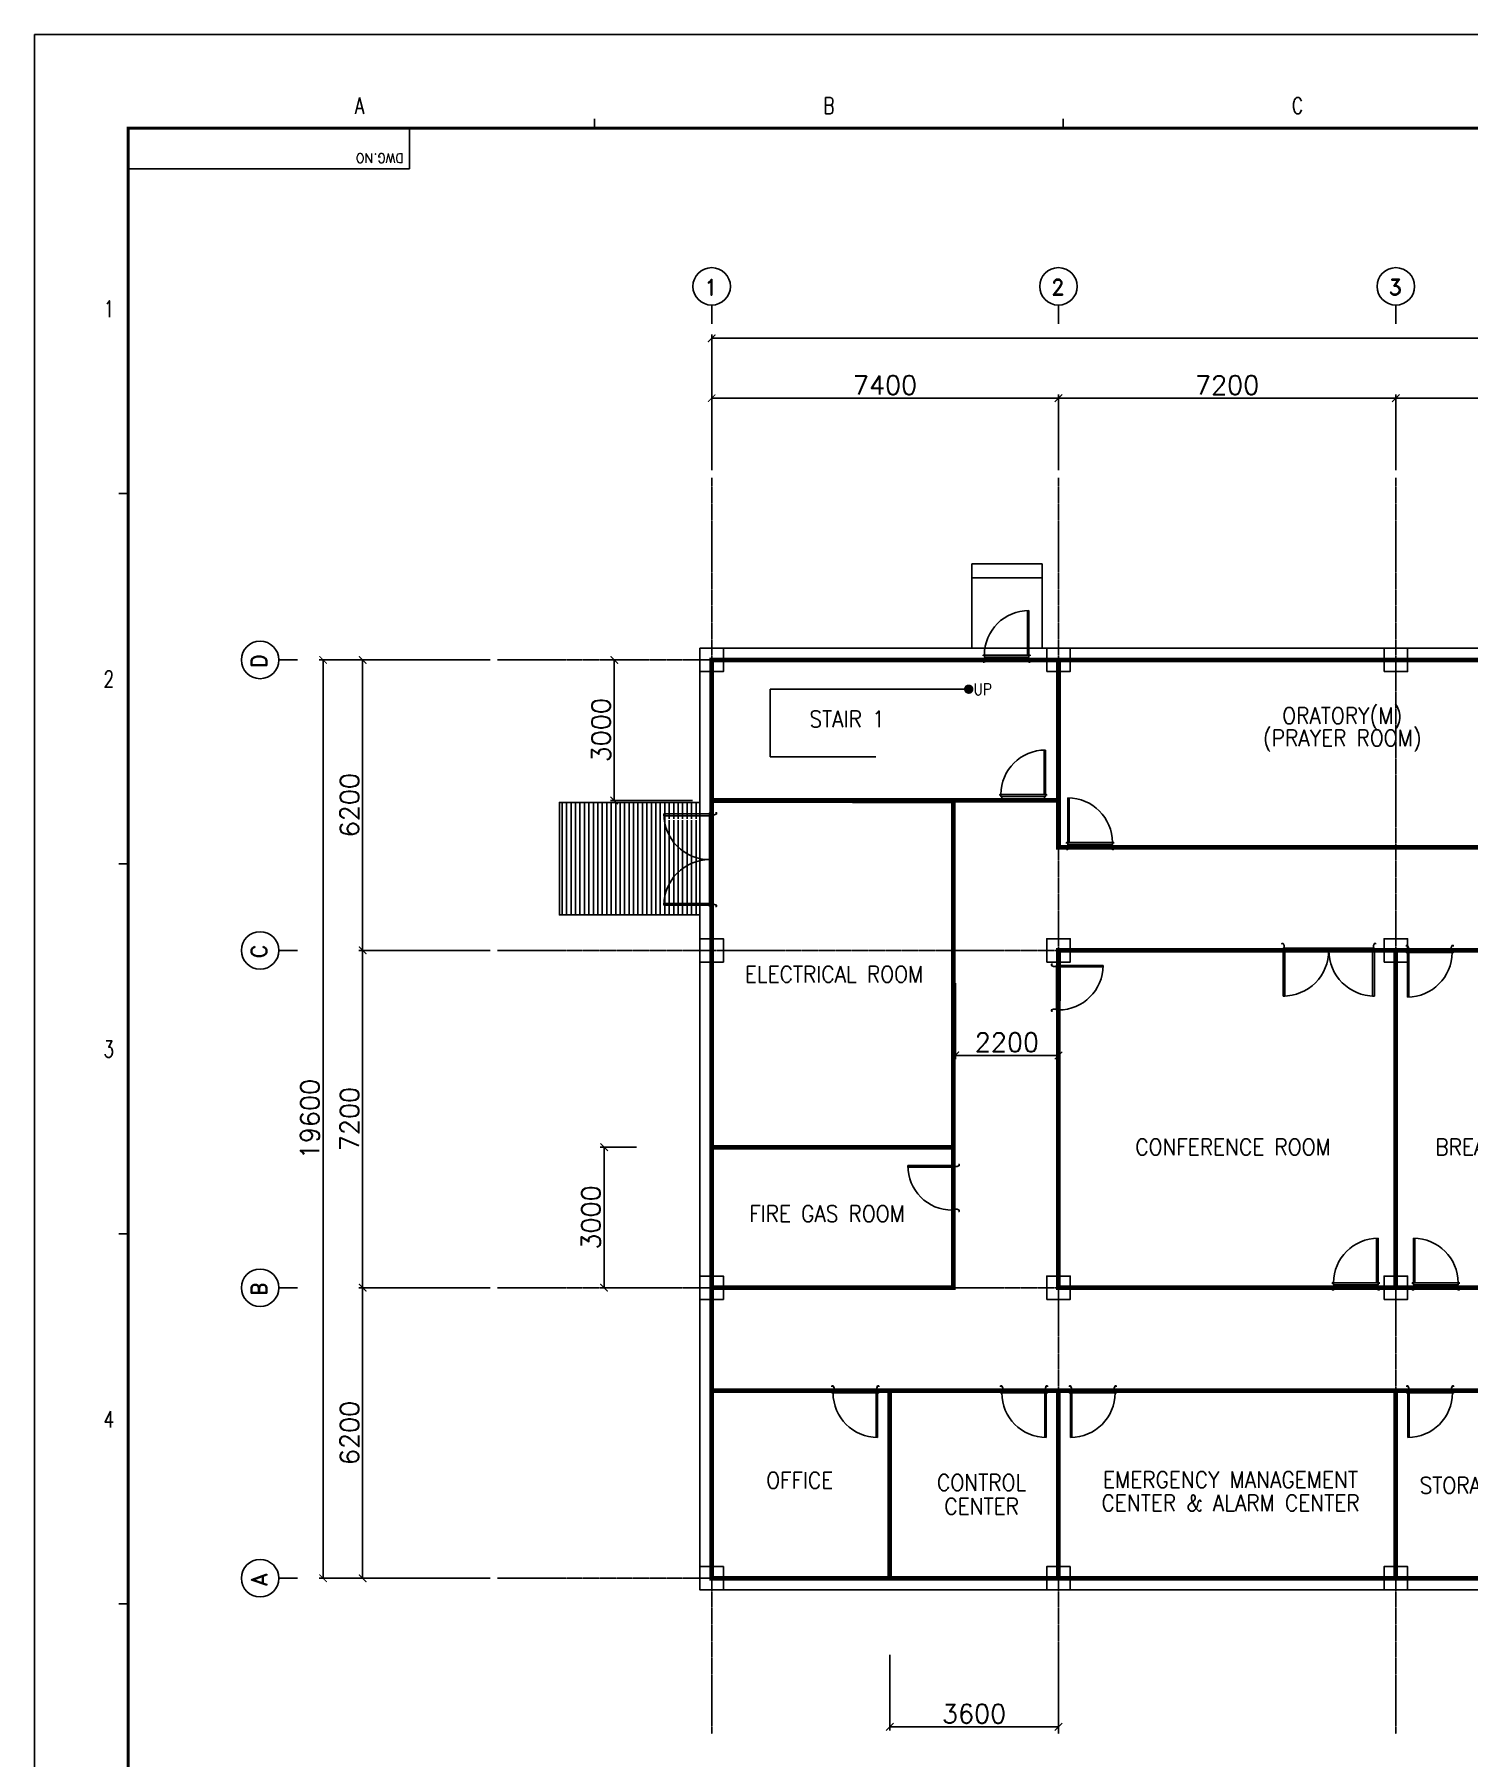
# Model space of a CAD drawing. Header units: millimetres. Extents: x -987 to 170303, y -109752 to 296645.
# Drawn here: x -987 to 29617, y -63617 to -26840 of the extents above; entities that cross this region are included whole.
import ezdxf
from ezdxf.enums import TextEntityAlignment as Align

# ---------------------------------------------------------------- set-up
doc = ezdxf.new("R2010")
doc.units = ezdxf.units.MM
doc.linetypes.add('AXES', pattern=[50.8, 31.75, -6.35, 6.35, -6.35])
doc.linetypes.add('CENTER', pattern=[2, 1.25, -0.25, 0.25, -0.25])
doc.layers.add('0 외형선', color=3, linetype='Continuous', lineweight=25)
doc.layers.add('TEXT', color=7, linetype='Continuous', lineweight=15)
for name, color, linetype in [('4ELE', 4, 'Continuous'), ('8FIN', 8, 'Continuous'), ('Center Line', 1, 'CENTER'), ('COL', 2, 'Continuous'), ('dim', 7, 'Continuous'), ('DOOR', 4, 'Continuous'), ('G', 3, 'Continuous'), ('LED', 7, 'Continuous'), ('stair', 4, 'Continuous'), ('SYM', 7, 'Continuous'), ('TITLEBOX', 7, 'Continuous')]:
    doc.layers.add(name, color=color, linetype=linetype)
doc.styles.add('ROMAND', font='romand')
doc.styles.add('RomanS', font='romans.shx')
doc.styles.add('TBOX', font='romans.shx')
doc.dimstyles.new('HYUNDAI', dxfattribs={"dimscale": 120, "dimtxt": 3, "dimasz": 3, "dimexe": 1, "dimexo": 2, "dimgap": 1, "dimtad": 1, "dimdec": 0, "dimdsep": 46, "dimtxsty": 'RomanS', "dimcen": 0, "dimclrd": 256, "dimclre": 256, "dimclrt": 3, "dimadec": 0, "dimazin": 0, "dimtfac": 1, "dimtdec": 0, "dimtix": 1, "dimtmove": 2, "dimatfit": 3, "dimfxl": 1, "dimtvp": 1, "dimtolj": 1, "dimarcsym": 0})

# ---------------------------------------------------------------- blocks, each defined once
blk = doc.blocks.new('_ArchTick')
at = {"color": 0, "linetype": 'ByBlock', "const_width": 0.15}
blk.add_lwpolyline([(-0.5, -0.5), (0.5, 0.5)], dxfattribs=at)
blk = doc.blocks.new('*D104')
at = {"layer": 'Defpoints', "color": 0}
for p in [(5172, -40190), (8897, -40190), (8897, -59790)]:
    blk.add_point(p, dxfattribs=at)
at = {"layer": 'dim', "lineweight": -2}
for p, q in [((8737, -40190), (5092, -40190)), ((5172, -59790), (5172, -40190)), ((8737, -59790), (5092, -59790))]:
    blk.add_line(p, q, dxfattribs=at)
at = {"layer": 'dim', "lineweight": -2, "xscale": 160, "yscale": 160, "zscale": 160}
for p, rotation in [((5172, -40190), 90), ((5172, -59790), 270)]:
    blk.add_blockref('_ArchTick', p, dxfattribs=dict(at, rotation=rotation))
at = {"layer": 'dim', "color": 0, "insert": (4892, -49990), "char_height": 400, "attachment_point": 5, "rotation": 90, "style": 'RomanS', "bg_fill": 3, "box_fill_scale": 1.1, "bg_fill_color": 257, "bg_fill_transparency": 0}
blk.add_mtext('\\A1;19600', dxfattribs=at)
blk = doc.blocks.new('*D105')
at = {"layer": 'Defpoints', "color": 0}
for p in [(6017, -40190), (8897, -40190), (8897, -46390)]:
    blk.add_point(p, dxfattribs=at)
at = {"layer": 'dim', "lineweight": -2}
for p, q in [((8737, -40190), (5937, -40190)), ((6017, -46390), (6017, -40190)), ((8737, -46390), (5937, -46390))]:
    blk.add_line(p, q, dxfattribs=at)
at = {"layer": 'dim', "lineweight": -2, "xscale": 160, "yscale": 160, "zscale": 160}
for p, rotation in [((6017, -40190), 90), ((6017, -46390), 270)]:
    blk.add_blockref('_ArchTick', p, dxfattribs=dict(at, rotation=rotation))
at = {"layer": 'dim', "color": 0, "insert": (5737, -43290), "char_height": 400, "attachment_point": 5, "rotation": 90, "style": 'RomanS', "bg_fill": 3, "box_fill_scale": 1.1, "bg_fill_color": 257, "bg_fill_transparency": 0}
blk.add_mtext('\\A1;6200', dxfattribs=at)
blk = doc.blocks.new('*D106')
at = {"layer": 'Defpoints', "color": 0}
for p in [(20865, -34603), (13465, -36302), (20865, -36302)]:
    blk.add_point(p, dxfattribs=at)
at = {"layer": 'dim', "lineweight": -2}
for p, q in [((13465, -36142), (13465, -34523)), ((20865, -36142), (20865, -34523)), ((13465, -34603), (20865, -34603))]:
    blk.add_line(p, q, dxfattribs=at)
at = {"layer": 'dim', "lineweight": -2, "xscale": 160, "yscale": 160, "zscale": 160, "rotation": 180}
blk.add_blockref('_ArchTick', (13465, -34603), dxfattribs=at)
at = {"layer": 'dim', "lineweight": -2, "xscale": 160, "yscale": 160, "zscale": 160}
blk.add_blockref('_ArchTick', (20865, -34603), dxfattribs=at)
at = {"layer": 'dim', "color": 0, "insert": (17165, -34323), "char_height": 400, "attachment_point": 5, "style": 'RomanS', "bg_fill": 3, "box_fill_scale": 1.1, "bg_fill_color": 257, "bg_fill_transparency": 0}
blk.add_mtext('\\A1;7400', dxfattribs=at)
blk = doc.blocks.new('주열')
at = {"layer": 'SYM'}
blk.add_line((0, 600), (0, 0), dxfattribs=at)
blk.add_circle((0, 1200), 600, dxfattribs=at)
blk = doc.blocks.new('*D107')
at = {"layer": 'Defpoints', "color": 0}
for p in [(64265, -33324), (13465, -36302), (64265, -36302)]:
    blk.add_point(p, dxfattribs=at)
at = {"layer": 'dim', "lineweight": -2}
for p, q in [((13465, -36142), (13465, -33244)), ((13465, -33324), (64265, -33324)), ((64265, -36142), (64265, -33244))]:
    blk.add_line(p, q, dxfattribs=at)
at = {"layer": 'dim', "lineweight": -2, "xscale": 160, "yscale": 160, "zscale": 160, "rotation": 180}
blk.add_blockref('_ArchTick', (13465, -33324), dxfattribs=at)
at = {"layer": 'dim', "lineweight": -2, "xscale": 160, "yscale": 160, "zscale": 160}
blk.add_blockref('_ArchTick', (64265, -33324), dxfattribs=at)
at = {"layer": 'dim', "color": 0, "insert": (38865, -33044), "char_height": 400, "attachment_point": 5, "style": 'RomanS', "bg_fill": 3, "box_fill_scale": 1.1, "bg_fill_color": 257, "bg_fill_transparency": 0}
blk.add_mtext('\\A1;50800', dxfattribs=at)
blk = doc.blocks.new('*D108')
at = {"layer": 'Defpoints', "color": 0}
for p in [(28065, -34603), (20865, -36302), (28065, -36302)]:
    blk.add_point(p, dxfattribs=at)
at = {"layer": 'dim', "lineweight": -2}
for p, q in [((20865, -36142), (20865, -34523)), ((28065, -36142), (28065, -34523)), ((20865, -34603), (28065, -34603))]:
    blk.add_line(p, q, dxfattribs=at)
at = {"layer": 'dim', "lineweight": -2, "xscale": 160, "yscale": 160, "zscale": 160, "rotation": 180}
blk.add_blockref('_ArchTick', (20865, -34603), dxfattribs=at)
at = {"layer": 'dim', "lineweight": -2, "xscale": 160, "yscale": 160, "zscale": 160}
blk.add_blockref('_ArchTick', (28065, -34603), dxfattribs=at)
at = {"layer": 'dim', "color": 0, "insert": (24465, -34323), "char_height": 400, "attachment_point": 5, "style": 'RomanS', "bg_fill": 3, "box_fill_scale": 1.1, "bg_fill_color": 257, "bg_fill_transparency": 0}
blk.add_mtext('\\A1;7200', dxfattribs=at)
blk = doc.blocks.new('*D109')
at = {"layer": 'Defpoints', "color": 0}
for p in [(35265, -34603), (28065, -36302), (35265, -36302)]:
    blk.add_point(p, dxfattribs=at)
at = {"layer": 'dim', "lineweight": -2}
for p, q in [((28065, -36142), (28065, -34523)), ((35265, -36142), (35265, -34523)), ((28065, -34603), (35265, -34603))]:
    blk.add_line(p, q, dxfattribs=at)
at = {"layer": 'dim', "lineweight": -2, "xscale": 160, "yscale": 160, "zscale": 160, "rotation": 180}
blk.add_blockref('_ArchTick', (28065, -34603), dxfattribs=at)
at = {"layer": 'dim', "lineweight": -2, "xscale": 160, "yscale": 160, "zscale": 160}
blk.add_blockref('_ArchTick', (35265, -34603), dxfattribs=at)
at = {"layer": 'dim', "color": 0, "insert": (31665, -34323), "char_height": 400, "attachment_point": 5, "style": 'RomanS', "bg_fill": 3, "box_fill_scale": 1.1, "bg_fill_color": 257, "bg_fill_transparency": 0}
blk.add_mtext('\\A1;7200', dxfattribs=at)
blk = doc.blocks.new('*D113')
at = {"layer": 'Defpoints', "color": 0}
for p in [(6017, -46390), (8897, -46390), (8897, -53590)]:
    blk.add_point(p, dxfattribs=at)
at = {"layer": 'dim', "lineweight": -2}
for p, q in [((8737, -46390), (5937, -46390)), ((6017, -53590), (6017, -46390)), ((8737, -53590), (5937, -53590))]:
    blk.add_line(p, q, dxfattribs=at)
at = {"layer": 'dim', "lineweight": -2, "xscale": 160, "yscale": 160, "zscale": 160}
for p, rotation in [((6017, -46390), 90), ((6017, -53590), 270)]:
    blk.add_blockref('_ArchTick', p, dxfattribs=dict(at, rotation=rotation))
at = {"layer": 'dim', "color": 0, "insert": (5737, -49990), "char_height": 400, "attachment_point": 5, "rotation": 90, "style": 'RomanS', "bg_fill": 3, "box_fill_scale": 1.1, "bg_fill_color": 257, "bg_fill_transparency": 0}
blk.add_mtext('\\A1;7200', dxfattribs=at)
blk = doc.blocks.new('*D115')
at = {"layer": 'Defpoints', "color": 0}
for p in [(6017, -53590), (8897, -53590), (8897, -59790)]:
    blk.add_point(p, dxfattribs=at)
at = {"layer": 'dim', "lineweight": -2}
for p, q in [((8737, -53590), (5937, -53590)), ((6017, -59790), (6017, -53590)), ((8737, -59790), (5937, -59790))]:
    blk.add_line(p, q, dxfattribs=at)
at = {"layer": 'dim', "lineweight": -2, "xscale": 160, "yscale": 160, "zscale": 160}
for p, rotation in [((6017, -53590), 90), ((6017, -59790), 270)]:
    blk.add_blockref('_ArchTick', p, dxfattribs=dict(at, rotation=rotation))
at = {"layer": 'dim', "color": 0, "insert": (5737, -56690), "char_height": 400, "attachment_point": 5, "rotation": 90, "style": 'RomanS', "bg_fill": 3, "box_fill_scale": 1.1, "bg_fill_color": 257, "bg_fill_transparency": 0}
blk.add_mtext('\\A1;6200', dxfattribs=at)
blk = doc.blocks.new('SD1')
at = {"color": 8}
for p, q in [((-55, 200), (-975, 200)), ((-955, 155), (-45, 155))]:
    blk.add_line(p, q, dxfattribs=at)
for points in [[(-25, 1150), (-25, 200), (-55, 200), (-55, 1150)], [(-1000, 180), (-1000, 200), (-975, 200), (-975, 155), (-955, 155), (-955, 95), (-975, 50), (-1000, 50), (-1000, 70)], [(0, 180), (0, 200), (-25, 200), (-25, 155), (-45, 155), (-45, 95), (-25, 50), (0, 50), (0, 70)]]:
    blk.add_lwpolyline(points)
blk.add_arc((-25, 200), 950, 90, 180)
blk = doc.blocks.new('D2000')
at = {"color": 8}
for p, q in [((-45, -45), (-45, -1955)), ((0, -1935), (0, -65))]:
    blk.add_line(p, q, dxfattribs=at)
for points in [[(-25, 0), (0, 0), (0, -25), (-45, -25), (-45, -45), (-105, -45), (-150, -25), (-150, 0), (-130, 0)], [(975, -25), (0, -25), (0, -65), (975, -65), (975, -25)], [(-25, -2000), (0, -2000), (0, -1975), (-45, -1975), (-45, -1955), (-105, -1955), (-150, -1975), (-150, -2000), (-130, -2000)], [(975, -1975), (0, -1975), (0, -1935), (975, -1935), (975, -1975)]]:
    blk.add_lwpolyline(points)
at = {"ltscale": 0.2}
for centre, start, end in [((0, -25), 270, 0), ((0, -1975), 0, 90)]:
    blk.add_arc(centre, 975, start, end, dxfattribs=at)
blk = doc.blocks.new('*D196')
at = {"layer": 'Defpoints', "color": 0}
for p in [(18666, -46932), (20866, -46927), (20866, -48631)]:
    blk.add_point(p, dxfattribs=at)
at = {"layer": 'dim', "lineweight": -2}
for p, q in [((18666, -47092), (18666, -48711)), ((20866, -47087), (20866, -48711)), ((18666, -48631), (20866, -48631))]:
    blk.add_line(p, q, dxfattribs=at)
at = {"layer": 'dim', "lineweight": -2, "xscale": 160, "yscale": 160, "zscale": 160, "rotation": 180}
blk.add_blockref('_ArchTick', (18666, -48631), dxfattribs=at)
at = {"layer": 'dim', "lineweight": -2, "xscale": 160, "yscale": 160, "zscale": 160}
blk.add_blockref('_ArchTick', (20866, -48631), dxfattribs=at)
at = {"layer": 'dim', "color": 0, "insert": (19766, -48351), "char_height": 400, "attachment_point": 5, "style": 'RomanS', "bg_fill": 3, "box_fill_scale": 1.1, "bg_fill_color": 257, "bg_fill_transparency": 0}
blk.add_mtext('\\A1;2200', dxfattribs=at)
blk = doc.blocks.new('*D197')
at = {"layer": 'Defpoints', "color": 0}
for p in [(11386, -40190), (12237, -40190), (13215, -43190)]:
    blk.add_point(p, dxfattribs=at)
at = {"layer": 'dim', "lineweight": -2}
for p, q in [((12077, -40190), (11306, -40190)), ((11386, -43190), (11386, -40190)), ((13055, -43190), (11306, -43190))]:
    blk.add_line(p, q, dxfattribs=at)
at = {"layer": 'dim', "lineweight": -2, "xscale": 160, "yscale": 160, "zscale": 160}
for p, rotation in [((11386, -40190), 90), ((11386, -43190), 270)]:
    blk.add_blockref('_ArchTick', p, dxfattribs=dict(at, rotation=rotation))
at = {"layer": 'dim', "color": 0, "insert": (11106, -41690), "char_height": 400, "attachment_point": 5, "rotation": 90, "style": 'RomanS', "bg_fill": 3, "box_fill_scale": 1.1, "bg_fill_color": 257, "bg_fill_transparency": 0}
blk.add_mtext('\\A1;3000', dxfattribs=at)
blk = doc.blocks.new('*D205')
at = {"layer": 'Defpoints', "color": 0}
for p in [(11169, -50590), (12020, -50590), (12998, -53590)]:
    blk.add_point(p, dxfattribs=at)
at = {"layer": 'dim', "lineweight": -2}
for p, q in [((11860, -50590), (11089, -50590)), ((11169, -53590), (11169, -50590)), ((12838, -53590), (11089, -53590))]:
    blk.add_line(p, q, dxfattribs=at)
at = {"layer": 'dim', "lineweight": -2, "xscale": 160, "yscale": 160, "zscale": 160}
for p, rotation in [((11169, -50590), 90), ((11169, -53590), 270)]:
    blk.add_blockref('_ArchTick', p, dxfattribs=dict(at, rotation=rotation))
at = {"layer": 'dim', "color": 0, "insert": (10889, -52090), "char_height": 400, "attachment_point": 5, "rotation": 90, "style": 'RomanS', "bg_fill": 3, "box_fill_scale": 1.1, "bg_fill_color": 257, "bg_fill_transparency": 0}
blk.add_mtext('\\A1;3000', dxfattribs=at)
blk = doc.blocks.new('*D213')
at = {"layer": 'Defpoints', "color": 0}
for p in [(17265, -61264), (20865, -61258), (20865, -62962)]:
    blk.add_point(p, dxfattribs=at)
at = {"layer": 'dim', "lineweight": -2}
for p, q in [((17265, -61424), (17265, -63042)), ((20865, -61418), (20865, -63042)), ((17265, -62962), (20865, -62962))]:
    blk.add_line(p, q, dxfattribs=at)
at = {"layer": 'dim', "lineweight": -2, "xscale": 160, "yscale": 160, "zscale": 160, "rotation": 180}
blk.add_blockref('_ArchTick', (17265, -62962), dxfattribs=at)
at = {"layer": 'dim', "lineweight": -2, "xscale": 160, "yscale": 160, "zscale": 160}
blk.add_blockref('_ArchTick', (20865, -62962), dxfattribs=at)
at = {"layer": 'dim', "color": 0, "insert": (19065, -62682), "char_height": 400, "attachment_point": 5, "style": 'RomanS', "bg_fill": 3, "box_fill_scale": 1.1, "bg_fill_color": 257, "bg_fill_transparency": 0}
blk.add_mtext('\\A1;3600', dxfattribs=at)

msp = doc.modelspace()

# ---------------------------------------------------------------- hatches: boundary and pattern name
at = {"layer": '8FIN'}
h = msp.add_hatch(dxfattribs=at)
h.set_pattern_fill('ANSI31', color=256, scale=30, angle=225)
h.set_pattern_definition([(270, (45611.33, -19859.87), (95.25, -6e-14), [])])
h.paths.add_polyline_path([(10215.2, -45631.2), (13215.2, -45631.2), (13215.2, -45331.2), (13215.2, -44419.9, -0.3546044), (12510.7, -43611.2), (12510.2, -43611.2), (12510.2, -43581.2), (13215.2, -43581.2), (13215.2, -43231.2), (10215.2, -43231.2)])
h.paths.add_polyline_path([(13215.2, -44419.9), (13215.2, -43611.2), (12510.7, -43611.2, 0.3546044)])
h.paths.add_polyline_path([(12015.4, -44476.2), (11280.9, -44476.2), (11280.9, -44746.2), (12015.4, -44746.2)], flags=24)

# ---------------------------------------------------------------- linework, layer by layer
for p, q in [((18950.7, -40814.4), (14711.6, -40814.4)), ((14711.6, -42259.4), (14711.6, -40814.4)), ((16970.7, -42259.4), (14711.6, -42259.4))]:
    msp.add_line(p, q)
msp.add_lwpolyline([(16970.7, -42259.4, 0, 160, 0), (16490.7, -42259.4, 0, 0, 0), (16970.7, -42259.4, 0, 0, 0)], format="xyseb")
at = {"layer": '0 외형선', "linetype": 'Continuous'}
msp.add_lwpolyline([(13215.2, -39940.1), (64513.7, -39940.1), (64513.7, -60040.1), (13215.2, -60040.1)], close=True, dxfattribs=at)
at = {"layer": '0 외형선', "linetype": 'Continuous', "const_width": 100}
for points in [[(13465.2, -40190.1), (20865.2, -40190.1), (20866.6, -43190.1), (13465.2, -43190.1)], [(20866.6, -40190.1), (31667.4, -40190.1), (31667.4, -44190.1), (20866.6, -44190.1)], [(13465.2, -43190.1), (18621.6, -43202.5), (18621.6, -50590.1), (13465.2, -50590.1)], [(20866.6, -46390.1), (28065.2, -46390.1), (28065.2, -53590.1), (20865.2, -53590.1)], [(28065.2, -46390.1), (32665.2, -46390.1), (32665.2, -53590.1), (28063.7, -53590.1)], [(13465.2, -50590.1), (18620.2, -50590.1), (18620.2, -53590.1), (13465.2, -53590.1)], [(13465.2, -55790.1), (17265.2, -55790.1), (17265.2, -59790.1), (13465.2, -59790.1)], [(17265.2, -55790.1), (20865.2, -55790.1), (20865.2, -59790.1), (17265.2, -59790.1)], [(20865.2, -55790.1), (28065.2, -55790.1), (28065.2, -59790.1), (20865.2, -59790.1)], [(28065.2, -55790.1), (31663.7, -55790.1), (31663.7, -59790.1), (28065.2, -59790.1)]]:
    msp.add_lwpolyline(points, close=True, dxfattribs=at)
msp.add_lwpolyline([(13465.2, -53590.1), (13466.6, -55790.1)], dxfattribs=at)
at = {"layer": '4ELE'}
msp.add_line((19017.1, -38440.1), (20517.1, -38440.1), dxfattribs=at)
msp.add_lwpolyline([(19017.1, -39940.1), (19017.1, -38140.1), (20517.1, -38140.1), (20517.1, -39940.1)], dxfattribs=at)
at = {"layer": 'Center Line', "linetype": 'AXES'}
for p, q in [((13465.2, -36301.8), (13465.2, -63111.5)), ((8896.6, -46390.1), (67737.8, -46390.1))]:
    msp.add_line(p, q, dxfattribs=at)
at = {"layer": 'COL'}
for points in [[(13215.2, -40440.1), (13215.2, -39940.1), (13715.2, -39940.1), (13715.2, -40440.1)], [(20615.2, -40440.1), (20615.2, -39940.1), (21115.2, -39940.1), (21115.2, -40440.1)], [(27816.6, -40440.1), (27816.6, -39940.1), (28316.6, -39940.1), (28316.6, -40440.1)], [(13215.2, -46640.1), (13215.2, -46140.1), (13715.2, -46140.1), (13715.2, -46640.1)], [(20616.6, -46640.1), (20616.6, -46140.1), (21116.6, -46140.1), (21116.6, -46640.1)], [(27815.2, -46640.1), (27815.2, -46140.1), (28315.2, -46140.1), (28315.2, -46640.1)], [(13215.2, -53840.1), (13215.2, -53340.1), (13715.2, -53340.1), (13715.2, -53840.1)], [(20616.6, -53840.1), (20616.6, -53340.1), (21116.6, -53340.1), (21116.6, -53840.1)], [(27815.2, -53840.1), (27815.2, -53340.1), (28315.2, -53340.1), (28315.2, -53840.1)], [(13215.2, -60040.1), (13215.2, -59540.1), (13715.2, -59540.1), (13715.2, -60040.1)], [(20615.2, -60040.1), (20615.2, -59540.1), (21115.2, -59540.1), (21115.2, -60040.1)], [(27815.2, -60040.1), (27815.2, -59540.1), (28315.2, -59540.1), (28315.2, -60040.1)]]:
    msp.add_lwpolyline(points, close=True, dxfattribs=at)
at = {"layer": 'LED', "const_width": 100}
msp.add_lwpolyline([(18939.3, -40765.7, -1), (18962.2, -40863.1, -1)], format="xyb", close=True, dxfattribs=at)
at = {"layer": 'stair'}
msp.add_lwpolyline([(13215.2, -43231.2), (13215.2, -43231.2), (10215.2, -43231.2), (10215.2, -45631.2), (13215.2, -45631.2), (13215.2, -43231.2)], dxfattribs=at)
at = {"layer": 'TITLEBOX', "color": 4, "linetype": 'Continuous'}
for p, q in [((10963.2, -28840.1), (10963.2, -28640.1)), ((10963.2, -28840.1), (10963.2, -28640.1)), ((20963.2, -28840.1), (20963.2, -28640.1)), ((20963.2, -28840.1), (20963.2, -28640.1)), ((1013.2, -36640.1), (813.2, -36640.1)), ((1013.2, -44540.1), (813.2, -44540.1)), ((1013.2, -52440.1), (813.2, -52440.1)), ((1013.2, -60340.1), (813.2, -60340.1))]:
    msp.add_line(p, q, dxfattribs=at)
at = {"layer": 'TITLEBOX', "color": 7}
msp.add_lwpolyline([(-986.8, -26840.1), (83113.2, -26840.1), (83113.2, -86240.1), (-986.8, -86240.1)], close=True, dxfattribs=at)
at = {"layer": 'TITLEBOX', "color": 4, "const_width": 70}
msp.add_lwpolyline([(1013.2, -28840.1), (81039.2, -28840.1), (81039.2, -83931.5), (1013.2, -83931.5)], close=True, dxfattribs=at)
at = {"layer": 'TITLEBOX'}
msp.add_lwpolyline([(1013.2, -29706), (7013.2, -29706), (7013.2, -28840.1)], dxfattribs=at)

# ---------------------------------------------------------------- block references
at = {"layer": 'DOOR'}
for p in [(20260.5, -40285.1), (20612.4, -43262.6), (27711.4, -53685.1)]:
    msp.add_blockref('SD1', p, dxfattribs=at)
at = {"layer": 'DOOR', "xscale": -1}
for name, p, rotation in [('SD1', (21040.5, -44285.1), 359.9999999999998), ('D2000', (25634.9, -46390.1), 89.9999999999997), ('SD1', (20666.6, -46686.3), 269.9999999999998), ('SD1', (28418.9, -53685.1), 359.9999999999998), ('SD1', (17031.4, -55635.1), 179.9999999999999), ('SD1', (20631.4, -55635.1), 179.9999999999999)]:
    msp.add_blockref(name, p, dxfattribs=dict(at, rotation=rotation))
at = {"layer": 'DOOR'}
for name, p, rotation in [('D2000', (13420.2, -45452.8), 180.0000000000001), ('SD1', (28289.6, -46235.1), 180.0000000000001), ('SD1', (18800.2, -50959.4), 90.00000000000024), ('SD1', (21098.9, -55635.1), 180), ('SD1', (28297.4, -55635.1), 180)]:
    msp.add_blockref(name, p, dxfattribs=dict(at, rotation=rotation))
at = {"layer": 'SYM', "xscale": -0.6666666666666666, "yscale": 0.6666666666666666, "zscale": 0.6666666666666666, "rotation": 359.9999999999999}
msp.add_blockref('주열', (13465.2, -33017.1), dxfattribs=at)

# ---------------------------------------------------------------- texts
at = {"layer": 'G', "color": 3, "style": 'RomanS', "width": 0.9}
for s, p in [('ORATORY(M)', (26923.7, -41403.9)), ('STAIR 1', (16355.3, -41451.8)), ('(PRAYER ROOM)', (26923.7, -41880.3)), ('ELECTRICAL ROOM', (16076.1, -46898.4)), ('CONFERENCE ROOM', (24591.1, -50586)), ('BREAK ROOM', (30293.3, -50586)), ('FIRE GAS ROOM', (15927.5, -52010.8)), ('OFFICE', (15344.1, -57699.7)), ('CONTROL', (19226.8, -57747.5)), ('EMERGENCY MANAGEMENT', (24538.5, -57688.1)), ('STORAGE-1', (29808.9, -57806.9)), ('CENTER', (19226.8, -58255.6)), ('CENTER & ALARM CENTER', (24538.5, -58182.1))]:
    msp.add_text(s, height=350, dxfattribs=at).set_placement(p, align=Align.MIDDLE)
at = {"layer": 'SYM', "style": 'ROMAND'}
for s, p in [('1', (13309.6, -32401.3)), ('2', (20709.6, -32401.3)), ('3', (27909.6, -32401.3))]:
    msp.add_text(s, height=336.4, dxfattribs=at).set_placement(p)
for s, p in [('D', (3972.5, -40365.9)), ('C', (3972.5, -46565.9)), ('B', (3972.5, -53765.9)), ('A', (3972.5, -59965.9))]:
    msp.add_text(s, height=336.4, rotation=90, dxfattribs=at).set_placement(p)
at = {"layer": 'TEXT', "color": 0, "linetype": 'Continuous', "style": 'RomanS', "width": 0.85}
msp.add_text('UP', height=250, dxfattribs=at).set_placement((19053.4, -40943.2))
at = {"layer": 'TITLEBOX', "color": 4, "linetype": 'Continuous', "style": 'TBOX', "width": 0.75}
for s, p in [('A', (5850.2, -28533.5)), ('B', (15850.2, -28533.5)), ('C', (25850.2, -28533.5)), ('1', (487.3, -32873.3)), ('2', (487.3, -40773.3)), ('3', (487.3, -48673.3)), ('4', (487.3, -56573.3))]:
    msp.add_text(s, height=350, dxfattribs=at).set_placement(p)
at = {"layer": 'TITLEBOX', "style": 'ROMAND'}
msp.add_text('DWG.NO', height=200, rotation=180, dxfattribs=at).set_placement((6897.7, -29380.3))

# ---------------------------------------------------------------- next in the draw order: dimensions: what is measured, and where the dimension line sits
at = {"layer": 'dim'}
dim = msp.add_linear_dim(base=(20865.2, -34603.5), p1=(13465.2, -36301.8), p2=(20865.2, -36301.8), dimstyle='HYUNDAI', override={"dimscale": 80, "dimtxt": 5, "dimasz": 2, "dimpost": '\\X', "dimblk1": 'ArchTick', "dimblk2": 'ArchTick', "dimsah": 1, "dimclrt": 0, "dimtfill": 1}, dxfattribs=at)
dim.commit()
dim.dimension.update_dxf_attribs({"geometry": '*D106', "text_midpoint": (17165.2, -34323.5)})
dim = msp.add_linear_dim(base=(5171.9, -40190.1), p1=(8896.6, -59790.1), p2=(8896.6, -40190.1), angle=90, dimstyle='HYUNDAI', override={"dimscale": 80, "dimtxt": 5, "dimasz": 2, "dimpost": '\\X', "dimblk1": 'ArchTick', "dimblk2": 'ArchTick', "dimsah": 1, "dimclrt": 0, "dimtfill": 1}, dxfattribs=at)
dim.commit()
dim.dimension.update_dxf_attribs({"geometry": '*D104', "text_midpoint": (4891.9, -49990.1)})

# ---------------------------------------------------------------- next in the draw order: linework, layer by layer
at = {"layer": 'Center Line', "linetype": 'AXES'}
for p, q in [((8896.6, -53590.1), (67737.8, -53590.1)), ((8896.6, -59790.1), (67737.8, -59790.1))]:
    msp.add_line(p, q, dxfattribs=at)

# ---------------------------------------------------------------- next in the draw order: block references
at = {"layer": 'SYM', "xscale": -0.6666666666666666, "yscale": 0.6666666666666666, "zscale": 0.6666666666666666, "rotation": 89.99999999999962}
for p in [(4628.4, -40190.1), (4628.4, -46390.1), (4628.4, -53590.1), (4628.4, -59790.1)]:
    msp.add_blockref('주열', p, dxfattribs=at)

# ---------------------------------------------------------------- next in the draw order: dimensions: what is measured, and where the dimension line sits
at = {"layer": 'dim'}
dim = msp.add_linear_dim(base=(64265.2, -33323.9), p1=(13465.2, -36301.8), p2=(64265.2, -36301.8), dimstyle='HYUNDAI', override={"dimscale": 80, "dimtxt": 5, "dimasz": 2, "dimpost": '\\X', "dimblk1": 'ArchTick', "dimblk2": 'ArchTick', "dimsah": 1, "dimclrt": 0, "dimtfill": 1}, dxfattribs=at)
dim.commit()
dim.dimension.update_dxf_attribs({"geometry": '*D107', "text_midpoint": (38865.2, -33043.9)})
dim = msp.add_linear_dim(base=(6016.6, -40190.1), p1=(8896.6, -46390.1), p2=(8896.6, -40190.1), angle=90, dimstyle='HYUNDAI', override={"dimscale": 80, "dimtxt": 5, "dimasz": 2, "dimpost": '\\X', "dimblk1": 'ArchTick', "dimblk2": 'ArchTick', "dimsah": 1, "dimclrt": 0, "dimtfill": 1}, dxfattribs=at)
dim.commit()
dim.dimension.update_dxf_attribs({"geometry": '*D105', "text_midpoint": (5736.6, -43290.1)})

# ---------------------------------------------------------------- next in the draw order: linework, layer by layer
at = {"layer": 'Center Line', "linetype": 'AXES'}
msp.add_line((8896.6, -40190.1), (67737.8, -40190.1), dxfattribs=at)

# ---------------------------------------------------------------- next in the draw order: block references
at = {"layer": 'SYM', "xscale": -0.6666666666666666, "yscale": 0.6666666666666666, "zscale": 0.6666666666666666, "rotation": 359.9999999999999}
for p in [(20865.2, -33017.1), (28065.2, -33017.1)]:
    msp.add_blockref('주열', p, dxfattribs=at)

# ---------------------------------------------------------------- next in the draw order: dimensions: what is measured, and where the dimension line sits
at = {"layer": 'dim'}
dim = msp.add_linear_dim(base=(28065.2, -34603.5), p1=(20865.2, -36301.8), p2=(28065.2, -36301.8), dimstyle='HYUNDAI', override={"dimscale": 80, "dimtxt": 5, "dimasz": 2, "dimpost": '\\X', "dimblk1": 'ArchTick', "dimblk2": 'ArchTick', "dimsah": 1, "dimclrt": 0, "dimtfill": 1}, dxfattribs=at)
dim.commit()
dim.dimension.update_dxf_attribs({"geometry": '*D108', "text_midpoint": (24465.2, -34323.5)})
for base, p1, p2, picture, middle in [((6016.6, -46390.1), (8896.6, -53590.1), (8896.6, -46390.1), '*D113', (5736.6, -49990.1)), ((11168.8, -50590.1), (12998, -53590.1), (12019.8, -50590.1), '*D205', (10888.8, -52090.1))]:
    dim = msp.add_linear_dim(base=base, p1=p1, p2=p2, angle=90, dimstyle='HYUNDAI', override={"dimscale": 80, "dimtxt": 5, "dimasz": 2, "dimpost": '\\X', "dimblk1": 'ArchTick', "dimblk2": 'ArchTick', "dimsah": 1, "dimclrt": 0, "dimtfill": 1}, dxfattribs=at)
    dim.commit()
    dim.dimension.update_dxf_attribs({"geometry": picture, "text_midpoint": middle})

# ---------------------------------------------------------------- next in the draw order: linework, layer by layer
at = {"layer": 'Center Line', "linetype": 'AXES'}
msp.add_line((20865.2, -36301.8), (20865.2, -63111.5), dxfattribs=at)

# ---------------------------------------------------------------- next in the draw order: dimensions: what is measured, and where the dimension line sits
at = {"layer": 'dim'}
dim = msp.add_linear_dim(base=(35265.2, -34603.5), p1=(28065.2, -36301.8), p2=(35265.2, -36301.8), dimstyle='HYUNDAI', override={"dimscale": 80, "dimtxt": 5, "dimasz": 2, "dimpost": '\\X', "dimblk1": 'ArchTick', "dimblk2": 'ArchTick', "dimsah": 1, "dimclrt": 0, "dimtfill": 1}, dxfattribs=at)
dim.commit()
dim.dimension.update_dxf_attribs({"geometry": '*D109', "text_midpoint": (31665.2, -34323.5)})
for base, p1, p2, picture, middle in [((11385.9, -40190.1), (13215.2, -43190.1), (12237, -40190.1), '*D197', (11105.9, -41690.1)), ((6016.6, -53590.1), (8896.6, -59790.1), (8896.6, -53590.1), '*D115', (5736.6, -56690.1))]:
    dim = msp.add_linear_dim(base=base, p1=p1, p2=p2, angle=90, dimstyle='HYUNDAI', override={"dimscale": 80, "dimtxt": 5, "dimasz": 2, "dimpost": '\\X', "dimblk1": 'ArchTick', "dimblk2": 'ArchTick', "dimsah": 1, "dimclrt": 0, "dimtfill": 1}, dxfattribs=at)
    dim.commit()
    dim.dimension.update_dxf_attribs({"geometry": picture, "text_midpoint": middle})

# ---------------------------------------------------------------- next in the draw order: linework, layer by layer
at = {"layer": 'Center Line', "linetype": 'AXES'}
msp.add_line((28065.2, -36301.8), (28065.2, -63111.5), dxfattribs=at)

# ---------------------------------------------------------------- next in the draw order: dimensions: what is measured, and where the dimension line sits
at = {"layer": 'dim'}
for base, p1, p2, picture, middle in [((20866.2, -48630.8), (18666.2, -46932.5), (20866.2, -46927), '*D196', (19766.2, -48350.8)), ((20865.2, -62962.2), (17265.2, -61263.9), (20865.2, -61258.5), '*D213', (19065.2, -62682.2))]:
    dim = msp.add_linear_dim(base=base, p1=p1, p2=p2, dimstyle='HYUNDAI', override={"dimscale": 80, "dimtxt": 5, "dimasz": 2, "dimpost": '\\X', "dimblk1": 'ArchTick', "dimblk2": 'ArchTick', "dimsah": 1, "dimclrt": 0, "dimtfill": 1}, dxfattribs=at)
    dim.commit()
    dim.dimension.update_dxf_attribs({"geometry": picture, "text_midpoint": middle})

doc.saveas('drawing.dxf')
